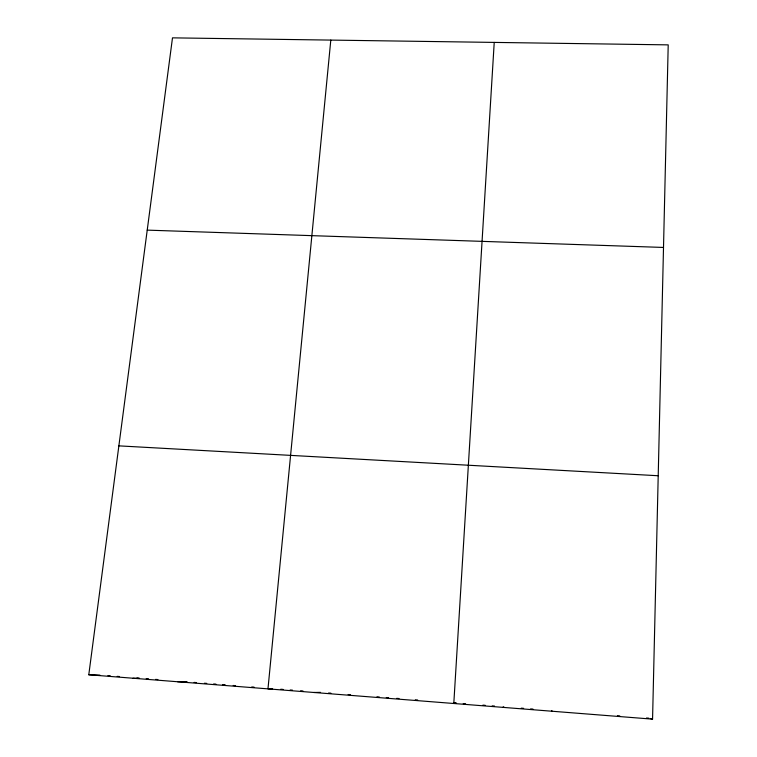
<?xml version="1.0" encoding="UTF-8"?>
<svg xmlns="http://www.w3.org/2000/svg" width="757" height="757" viewBox="0 0 757 757"><rect width="100%" height="100%" fill="white"/><g stroke="black" fill="none" stroke-linecap="round" stroke-linejoin="round"><path stroke-width="1.14" d="M652.562 719.15L668.213 44.871L172.492 37.85L88.787 674.752L652.562 719.15L650.689 718.667M494.226 42.411L453.793 703.499L456.282 703.045L453.945 702.856M330.8 40.093L267.978 688.861L272.615 688.861M502.771 707.35L503.746 706.773M313.805 692.475L320.542 692.362M222.577 685.293L224.943 685.312M177.583 681.745L186.194 681.915M132.986 678.234L138.465 678.376M88.787 674.752L99.896 675.102M147.218 230.128L663.511 247.444M118.868 445.864L658.212 475.746M107.92 675.632L110.238 675.812M117.193 676.361L119.521 676.54M136.922 677.912L139.241 678.092M146.215 678.641L148.552 678.83M155.573 679.379L157.91 679.559M184.831 681.678L187.168 681.868M194.085 682.407L196.385 682.587M204.437 683.221L206.737 683.401M213.625 683.949L215.925 684.129M222.823 684.669L225.122 684.848M233.184 685.482L235.503 685.672M251.731 686.949L254.049 687.129M280.762 689.23L283.109 689.409M290.12 689.968L292.467 690.147M300.652 690.791L302.989 690.98M328.585 692.996L330.885 693.175M348.135 694.529L350.434 694.708M376.986 696.8L379.304 696.979M386.269 697.528L388.587 697.717M396.706 698.351L399.034 698.531M415.319 699.818L417.656 699.998M463.227 703.584L465.546 703.773M482.909 705.136L485.228 705.316M492.173 705.865L494.491 706.044M521.27 708.155L523.607 708.334M530.619 708.893L532.956 709.072M617.438 715.725L619.765 715.904M646.497 718.005L648.815 718.194M551.654 710.549L552.222 711.249"/></g></svg>
